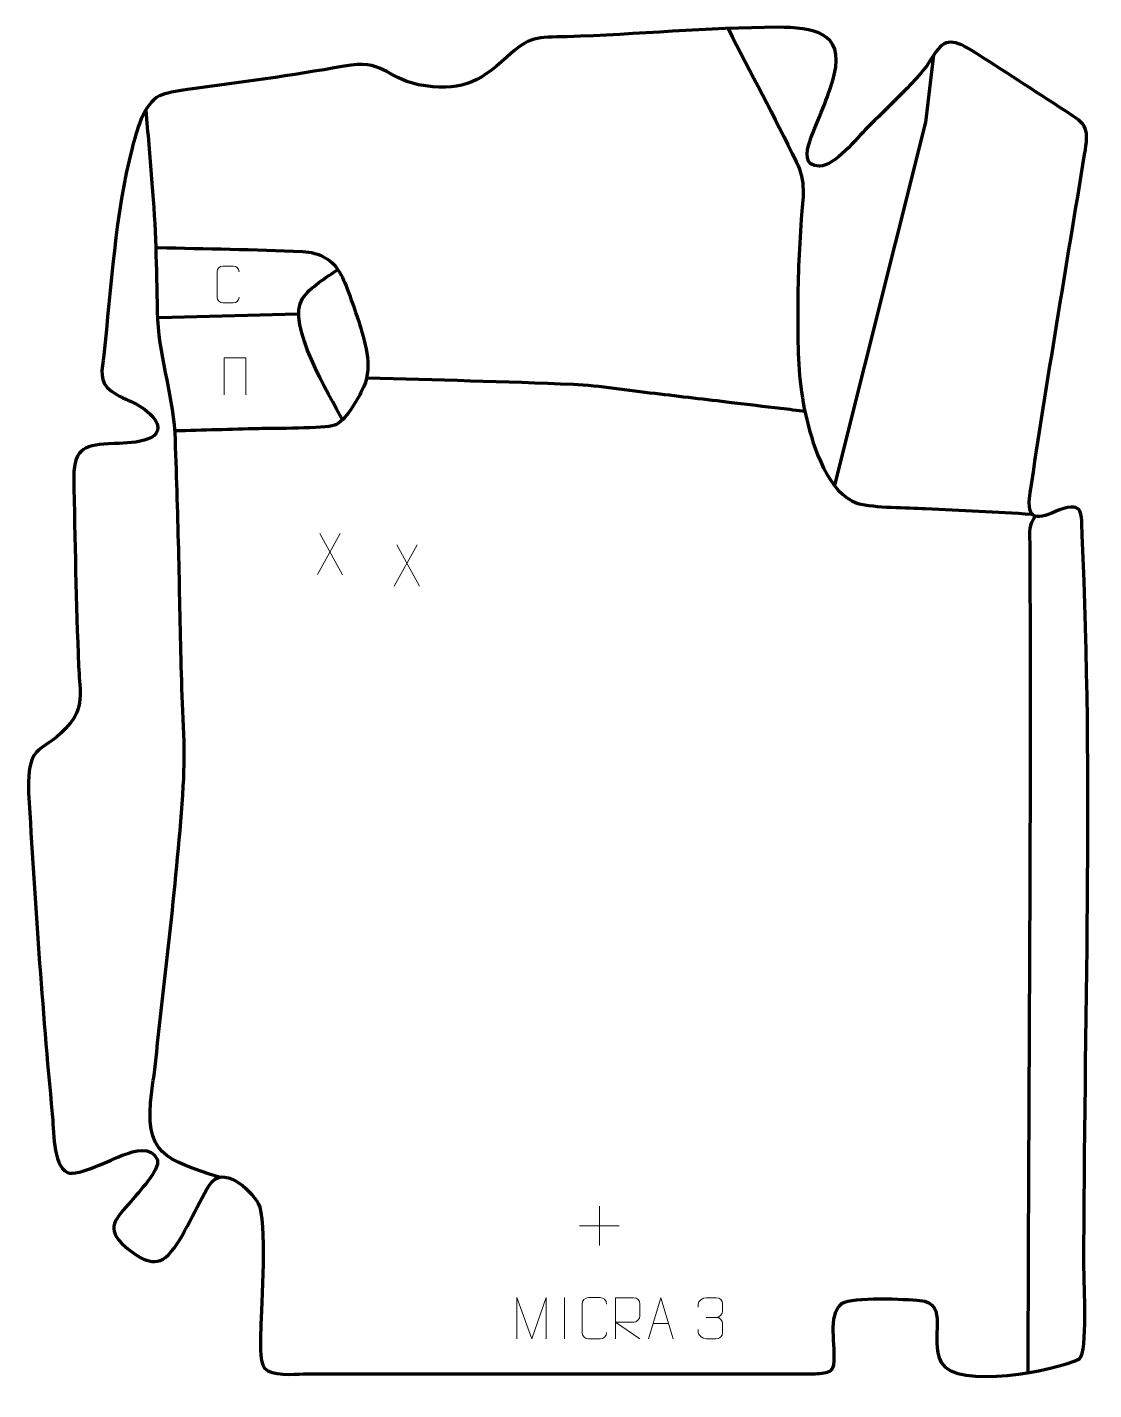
# Model space of a CAD drawing. Header units: millimetres. Extents: x 956 to 1601, y -15 to 810.
import ezdxf

# ---------------------------------------------------------------- set-up
doc = ezdxf.new("R2010")
doc.units = ezdxf.units.MM
doc.header["$MEASUREMENT"] = 0
doc.layers.add('layer 2', color=7, linetype='Continuous')
doc.layers.add('layer 3', color=7, linetype='Continuous')

msp = doc.modelspace()

# ---------------------------------------------------------------- linework, layer by layer
at = {"layer": 'layer 2', "color": 142, "lineweight": 158}
for points, knots in [([(1379.8771, 809.2176), (1393.5858, 782.4301), (1407.8977, 755.6001), (1421.1362, 728.6185), (1421.1362, 728.6185), (1427.2567, 716.1443), (1425.0692, 707.1554), (1424.1283, 693.8581), (1424.1283, 693.8581), (1422.7294, 674.0875), (1421.9414, 656.8065), (1422.007, 636.9395), (1422.007, 636.9395), (1422.0187, 633.401), (1422.0402, 629.8626), (1422.0622, 626.3241), (1422.0622, 626.3241), (1422.179, 607.8733), (1423.1515, 590.6111), (1427.455, 572.5817), (1427.455, 572.5817), (1431.4369, 556.3315), (1440.4843, 527.3544), (1458.4345, 521.8771), (1458.4345, 521.8771), (1468.7066, 519.1762), (1488.1288, 519.2804), (1499.4086, 518.7567), (1499.4086, 518.7567), (1520.8243, 517.6019), (1542.2455, 516.5464), (1563.6627, 515.4175)], [0, 0, 0, 0, 0.11111111, 0.11111111, 0.11111111, 0.11111111, 0.22222222, 0.22222222, 0.22222222, 0.22222222, 0.33333333, 0.33333333, 0.33333333, 0.33333333, 0.44444444, 0.44444444, 0.44444444, 0.44444444, 0.55555556, 0.55555556, 0.55555556, 0.55555556, 0.66666667, 0.66666667, 0.66666667, 0.66666667, 0.77777778, 0.77777778, 0.77777778, 0.77777778, 1, 1, 1, 1]), ([(1444.1791, 532.1096), (1444.1791, 532.1096), (1499.5926, 752.5354), (1499.5926, 752.5354), (1499.5926, 752.5354), (1499.5926, 752.5354), (1504.3801, 793.3115), (1504.3801, 793.3115)], [0, 0, 0, 0, 0.33333333, 0.33333333, 0.33333333, 0.33333333, 1, 1, 1, 1]), ([(1072.0868, 114.0328), (1039.7279, 124.9029), (1026.1117, 127.2921), (1031.2739, 166.252), (1031.2739, 166.252), (1031.8523, 170.6165), (1032.5367, 174.9411), (1033.0632, 179.3174), (1033.0632, 179.3174), (1039.1694, 236.2334), (1046.5797, 293.6052), (1050.3353, 350.695), (1050.3353, 350.695), (1051.8639, 373.9336), (1049.6113, 399.6972), (1049.0746, 423.2718), (1049.0746, 423.2718), (1048.0013, 470.4061), (1047.2442, 517.5301), (1045.3418, 564.6426), (1045.3418, 564.6426), (1043.6905, 590.0665), (1035.1942, 611.8229), (1034.7221, 638.0626), (1034.7221, 638.0626), (1034.2424, 664.7294), (1033.8507, 688.96), (1031.5601, 715.6584), (1031.5601, 715.6584), (1030.3715, 729.5118), (1029.2586, 743.3718), (1028.0897, 757.2271), (1028.0897, 757.2271), (1028.0897, 757.2271), (1027.8348, 760.2214), (1027.8348, 760.2214)], [0, 0, 0, 0, 0.1, 0.1, 0.1, 0.1, 0.2, 0.2, 0.2, 0.2, 0.3, 0.3, 0.3, 0.3, 0.4, 0.4, 0.4, 0.4, 0.5, 0.5, 0.5, 0.5, 0.6, 0.6, 0.6, 0.6, 0.7, 0.7, 0.7, 0.7, 0.8, 0.8, 0.8, 0.8, 1, 1, 1, 1]), ([(1034.9422, 676.7459), (1063.9071, 675.8947), (1093.4703, 675.558), (1122.3431, 674.2492), (1122.3431, 674.2492), (1132.7856, 673.7758), (1140.9432, 669.4706), (1145.9123, 659.9292), (1145.9123, 659.9292), (1149.461, 653.1154), (1154.196, 638.1956), (1156.9538, 630.3521), (1156.9538, 630.3521), (1160.716, 617.3638), (1165.271, 603.0118), (1158.4102, 590.173), (1158.4102, 590.173), (1155.107, 583.9916), (1148.56, 571.4942), (1141.7151, 569.0969), (1141.7151, 569.0969), (1135.9569, 567.0803), (1104.6712, 567.255), (1095.9911, 567.0431), (1095.9911, 567.0431), (1079.0978, 566.6305), (1062.2066, 566.1205), (1045.3144, 565.662)], [0, 0, 0, 0, 0.125, 0.125, 0.125, 0.125, 0.25, 0.25, 0.25, 0.25, 0.375, 0.375, 0.375, 0.375, 0.5, 0.5, 0.5, 0.5, 0.625, 0.625, 0.625, 0.625, 0.75, 0.75, 0.75, 0.75, 1, 1, 1, 1]), ([(1146.7653, 572.2902), (1138.9197, 587.0642), (1112.1703, 630.517), (1122.4507, 645.8358), (1122.4507, 645.8358), (1127.0029, 652.6191), (1137.02, 658.8358), (1143.8688, 663.3448)], [0, 0, 0, 0, 0.33333333, 0.33333333, 0.33333333, 0.33333333, 1, 1, 1, 1]), ([(1161.662, 597.8507), (1203.1384, 596.5576), (1244.8957, 595.7894), (1286.3207, 593.9477), (1286.3207, 593.9477), (1301.9564, 593.2526), (1319.8219, 590.3606), (1335.6118, 588.4849), (1335.6118, 588.4849), (1351.0263, 586.6539), (1366.4403, 584.8193), (1381.8545, 582.9862), (1381.8545, 582.9862), (1391.7994, 581.8035), (1401.7442, 580.6208), (1411.6891, 579.4381), (1411.6891, 579.4381), (1416.6614, 578.8467), (1421.6339, 578.2554), (1426.6063, 577.6641)], [0, 0, 0, 0, 0.16666667, 0.16666667, 0.16666667, 0.16666667, 0.33333333, 0.33333333, 0.33333333, 0.33333333, 0.5, 0.5, 0.5, 0.5, 0.66666667, 0.66666667, 0.66666667, 0.66666667, 1, 1, 1, 1]), ([(1565.6411, 514.0583), (1561.6577, 508.6456), (1562.3086, 504.876), (1562.3459, 498.1778), (1562.3459, 498.1778), (1563.2223, 340.846), (1561.6653, 183.1446), (1561.2876, 25.7715), (1561.2876, 25.7715), (1561.2659, 16.7753), (1561.2444, 7.7791), (1561.2228, -1.2171), (1561.2228, -1.2171), (1561.2228, -1.2171), (1561.2156, -4.2158), (1561.2156, -4.2158)], [0, 0, 0, 0, 0.2, 0.2, 0.2, 0.2, 0.4, 0.4, 0.4, 0.4, 0.6, 0.6, 0.6, 0.6, 1, 1, 1, 1])]:
    msp.add_open_spline(points, degree=3, knots=knots, dxfattribs=at)
at = {"layer": 'layer 2', "color": 250, "lineweight": 9}
for points, knots in [([(1084.083, 646.5603), (1083.9578, 644.4793), (1082.4556, 643.1541), (1080.5319, 643.1444), (1080.5319, 643.1444), (1078.4433, 643.1447), (1076.3547, 643.1447), (1074.2664, 643.1444), (1074.2664, 643.1444), (1072.5422, 643.05), (1070.7758, 644.7379), (1070.7858, 646.5447), (1070.7858, 646.5447), (1070.7862, 651.7129), (1070.7862, 656.8806), (1070.7858, 662.048), (1070.7858, 662.048), (1070.7896, 663.9631), (1072.3541, 665.503), (1074.282, 665.4909), (1074.282, 665.4909), (1076.365, 665.4909), (1078.4485, 665.4909), (1080.5319, 665.4909), (1080.5319, 665.4909), (1082.2754, 665.5227), (1084.0591, 664.1868), (1084.083, 662.0034)], [0, 0, 0, 0, 0.125, 0.125, 0.125, 0.125, 0.25, 0.25, 0.25, 0.25, 0.375, 0.375, 0.375, 0.375, 0.5, 0.5, 0.5, 0.5, 0.625, 0.625, 0.625, 0.625, 0.75, 0.75, 0.75, 0.75, 1, 1, 1, 1]), ([(1075.1086, 587.5784), (1075.1086, 587.5784), (1075.1086, 609.9287), (1075.1086, 609.9287), (1075.1086, 609.9287), (1075.1086, 609.9287), (1088.2269, 609.9287), (1088.2269, 609.9287), (1088.2269, 609.9287), (1088.2269, 609.9287), (1088.2269, 587.5784), (1088.2269, 587.5784)], [0, 0, 0, 0, 0.25, 0.25, 0.25, 0.25, 0.5, 0.5, 0.5, 0.5, 1, 1, 1, 1]), ([(1252.1479, 16.2855), (1252.1479, 16.2855), (1252.1479, 41.2434), (1252.1479, 41.2434), (1252.1479, 41.2434), (1252.1479, 41.2434), (1261.073, 16.2855), (1261.073, 16.2855), (1261.073, 16.2855), (1261.073, 16.2855), (1269.8329, 41.2429), (1269.8329, 41.2429), (1269.8329, 41.2429), (1269.8329, 41.2429), (1269.8329, 16.2855), (1269.8329, 16.2855)], [0, 0, 0, 0, 0.2, 0.2, 0.2, 0.2, 0.4, 0.4, 0.4, 0.4, 0.6, 0.6, 0.6, 0.6, 1, 1, 1, 1]), ([(1306.4134, 20.1054), (1306.2736, 17.782), (1304.5964, 16.3024), (1302.4487, 16.2916), (1302.4487, 16.2916), (1300.1168, 16.292), (1297.7849, 16.292), (1295.4534, 16.2916), (1295.4534, 16.2916), (1293.5284, 16.1862), (1291.5563, 18.0707), (1291.5675, 20.088), (1291.5675, 20.088), (1291.5679, 25.8581), (1291.5679, 31.6278), (1291.5675, 37.3971), (1291.5675, 37.3971), (1291.5717, 39.5352), (1293.3184, 41.2544), (1295.4708, 41.2409), (1295.4708, 41.2409), (1297.7965, 41.2409), (1300.1226, 41.2409), (1302.4487, 41.2409), (1302.4487, 41.2409), (1304.3953, 41.2764), (1306.3867, 39.7849), (1306.4134, 37.3473)], [0, 0, 0, 0, 0.125, 0.125, 0.125, 0.125, 0.25, 0.25, 0.25, 0.25, 0.375, 0.375, 0.375, 0.375, 0.5, 0.5, 0.5, 0.5, 0.625, 0.625, 0.625, 0.625, 0.75, 0.75, 0.75, 0.75, 1, 1, 1, 1]), ([(1311.8745, 16.2308), (1311.8745, 16.2308), (1311.8745, 41.1843), (1311.8745, 41.1843), (1311.8745, 41.1843), (1315.4693, 41.1843), (1319.0648, 41.1843), (1322.66, 41.1843), (1322.66, 41.1843), (1324.9853, 41.1466), (1326.5426, 39.6566), (1326.5385, 37.2902), (1326.5385, 37.2902), (1326.5381, 35.2547), (1326.5381, 32.1953), (1326.5385, 30.1593), (1326.5385, 30.1593), (1326.532, 28.2838), (1324.7197, 26.342), (1322.7102, 26.3229), (1322.7102, 26.3229), (1322.7102, 26.3229), (1311.8745, 26.3229), (1311.8745, 26.3229), (1311.8745, 26.3229), (1311.8745, 26.3229), (1326.5292, 16.2308), (1326.5292, 16.2308)], [0, 0, 0, 0, 0.125, 0.125, 0.125, 0.125, 0.25, 0.25, 0.25, 0.25, 0.375, 0.375, 0.375, 0.375, 0.5, 0.5, 0.5, 0.5, 0.625, 0.625, 0.625, 0.625, 0.75, 0.75, 0.75, 0.75, 1, 1, 1, 1]), ([(1331.7361, 16.2308), (1331.7361, 16.2308), (1339.1071, 41.1843), (1339.1071, 41.1843), (1339.1071, 41.1843), (1339.1071, 41.1843), (1346.677, 16.2308), (1346.677, 16.2308)], [0, 0, 0, 0, 0.33333333, 0.33333333, 0.33333333, 0.33333333, 1, 1, 1, 1]), ([(1361.842, 35.5), (1361.842, 35.5), (1361.842, 37.3572), (1361.842, 37.3572), (1361.842, 37.3572), (1361.8277, 39.0991), (1364.4922, 41.2172), (1366.5513, 41.1945), (1366.5513, 41.1945), (1368.6154, 41.1945), (1370.6794, 41.1945), (1372.7431, 41.1945), (1372.7431, 41.1945), (1374.9376, 41.2033), (1376.5359, 39.3565), (1376.5803, 37.4444), (1376.5803, 37.4444), (1376.5799, 36.0093), (1376.5799, 34.5742), (1376.5803, 33.1387), (1376.5803, 33.1387), (1376.5317, 31.4852), (1374.9291, 29.2552), (1372.7308, 29.2652), (1372.7308, 29.2652), (1374.9345, 29.254), (1376.5425, 27.4508), (1376.5965, 25.3913), (1376.5965, 25.3913), (1376.5961, 23.6066), (1376.5961, 21.8219), (1376.5965, 20.0368), (1376.5965, 20.0368), (1376.6066, 17.9754), (1374.5517, 16.2123), (1372.7308, 16.2204), (1372.7308, 16.2204), (1370.6655, 16.2207), (1368.6003, 16.2207), (1366.5347, 16.2204), (1366.5347, 16.2204), (1364.3661, 16.2319), (1361.8351, 18.6321), (1361.8165, 20.0939), (1361.8165, 20.0939), (1361.8165, 20.0939), (1361.8165, 22.0025), (1361.8165, 22.0025)], [0, 0, 0, 0, 0.07692308, 0.07692308, 0.07692308, 0.07692308, 0.15384615, 0.15384615, 0.15384615, 0.15384615, 0.23076923, 0.23076923, 0.23076923, 0.23076923, 0.30769231, 0.30769231, 0.30769231, 0.30769231, 0.38461538, 0.38461538, 0.38461538, 0.38461538, 0.46153846, 0.46153846, 0.46153846, 0.46153846, 0.53846154, 0.53846154, 0.53846154, 0.53846154, 0.61538462, 0.61538462, 0.61538462, 0.61538462, 0.69230769, 0.69230769, 0.69230769, 0.69230769, 0.76923077, 0.76923077, 0.76923077, 0.76923077, 0.84615385, 0.84615385, 0.84615385, 0.84615385, 1, 1, 1, 1])]:
    msp.add_open_spline(points, degree=3, knots=knots, dxfattribs=at)
at = {"layer": 'layer 2', "color": 142, "lineweight": 158}
msp.add_open_spline([(1035.6951, 634.3846), (1035.6951, 634.3846), (1119.5955, 636.5248), (1119.5955, 636.5248)], degree=3, dxfattribs=at)
at = {"layer": 'layer 2', "color": 250, "lineweight": 9}
for points in [[(1145.2465, 503.6705), (1145.2465, 503.6705), (1131.5059, 478.7747), (1131.5059, 478.7747)], [(1132.9605, 503.6705), (1132.9605, 503.6705), (1146.7011, 478.717), (1146.7011, 478.717)], [(1191.6964, 496.7489), (1191.6964, 496.7489), (1177.9558, 471.8531), (1177.9558, 471.8531)], [(1179.4104, 496.7489), (1179.4104, 496.7489), (1193.151, 471.7954), (1193.151, 471.7954)], [(1302.0651, 96.6565), (1302.0651, 96.6565), (1302.0651, 72.6786), (1302.0651, 72.6786)], [(1290.0762, 84.6675), (1290.0762, 84.6675), (1314.0541, 84.6675), (1314.0541, 84.6675)], [(1280.9904, 41.2515), (1280.9904, 41.2515), (1280.9904, 16.2774), (1280.9904, 16.2774)], [(1334.4587, 25.4802), (1334.4587, 25.4802), (1343.9544, 25.4802), (1343.9544, 25.4802)], [(1366.5517, 29.2548), (1366.5517, 29.2548), (1372.7481, 29.2548), (1372.7481, 29.2548)]]:
    msp.add_open_spline(points, degree=3, dxfattribs=at)
at = {"layer": 'layer 3', "color": 242, "lineweight": 158}
msp.add_open_spline([(1192.5774, 775.1546), (1217.1868, 770.8438), (1228.519, 775.8704), (1246.0153, 791.9346), (1246.0153, 791.9346), (1259.9481, 804.7269), (1264.0846, 803.7187), (1282.6163, 804.2432), (1282.6163, 804.2432), (1324.7921, 805.5996), (1367.8772, 809.6846), (1409.8396, 809.9756), (1409.8396, 809.9756), (1431.3191, 809.7089), (1450.3553, 807.2272), (1444.0886, 781.2715), (1444.0886, 781.2715), (1440.3741, 766.4741), (1434.2203, 754.7962), (1429.2658, 740.8212), (1429.2658, 740.8212), (1427.0703, 734.628), (1425.7596, 725.7429), (1435.2445, 725.8743), (1435.2445, 725.8743), (1444.4588, 726.0019), (1457.591, 742.567), (1464.1717, 749.2729), (1464.1717, 749.2729), (1474.4619, 759.6572), (1496.6244, 779.9235), (1503.228, 791.4023), (1503.228, 791.4023), (1509.997, 803.1684), (1515.3099, 803.1311), (1526.9381, 796.051), (1526.9381, 796.051), (1546.2049, 784.1215), (1565.0599, 771.3729), (1584.2249, 759.1939), (1584.2249, 759.1939), (1597.6733, 750.6477), (1598.1563, 748.6301), (1595.5852, 733.0276), (1595.5852, 733.0276), (1584.3522, 664.7956), (1572.9352, 596.5214), (1562.6259, 528.146), (1562.6259, 528.146), (1560.0916, 510.2461), (1567.0853, 511.9242), (1580.3457, 518.0172), (1580.3457, 518.0172), (1595.5099, 523.0419), (1593.3926, 515.7718), (1594.1066, 502.6366), (1594.1066, 502.6366), (1601.0909, 354.0985), (1595.2194, 206.8438), (1595.168, 58.424), (1595.168, 58.424), (1595.2242, 49.4611), (1597.4424, 8.9895), (1592.5321, 4.1682), (1592.5321, 4.1682), (1577.9176, -3.0549), (1518.6184, -14.5137), (1508.8815, 1.9148), (1508.8815, 1.9148), (1501.1468, 16.967), (1514.3654, 37.6619), (1495.7337, 39.572), (1495.7337, 39.572), (1487.8498, 40.3802), (1454.5955, 41.7477), (1448.9263, 37.9037), (1448.9263, 37.9037), (1439.4706, 30.2297), (1445.5682, 12.0911), (1443.7599, 0.5181), (1443.7599, 0.5181), (1443.2324, -2.8584), (1440.9117, -3.804), (1437.8041, -4.3217), (1437.8041, -4.3217), (1434.4909, -4.8736), (1430.3152, -4.8815), (1427.5542, -4.8892), (1427.5542, -4.8892), (1326.0761, -5.1734), (1224.5668, -4.6397), (1123.1113, -4.9793), (1123.1113, -4.9793), (1116.8049, -5.0004), (1103.5203, -6.4863), (1099.4899, -1.4232), (1099.4899, -1.4232), (1096.115, 2.8162), (1097.1252, 16.2332), (1097.1503, 21.9007), (1097.1503, 21.9007), (1097.434, 36.522), (1101.2098, 88.1222), (1095.6366, 98.2681), (1095.6366, 98.2681), (1090.5148, 106.8753), (1074.1767, 122.3966), (1065.9317, 109.1415), (1065.9317, 109.1415), (1058.5528, 97.279), (1050.2732, 76.6667), (1041.3947, 67.135), (1041.3947, 67.135), (1032.683, 58.3199), (1022.9559, 65.8212), (1015.3392, 71.9247), (1015.3392, 71.9247), (1002.2033, 83.7989), (1009.6211, 88.5309), (1018.9446, 99.8298), (1018.9446, 99.8298), (1023.0299, 104.7806), (1036.2749, 118.2841), (1034.672, 124.6452), (1034.672, 124.6452), (1030.8523, 133.2454), (1020.9555, 130.0875), (1013.9328, 127.5764), (1013.9328, 127.5764), (1006.831, 124.9042), (986.8096, 114.442), (980.2844, 116.9091), (980.2844, 116.9091), (971.1223, 121.6125), (972.0027, 143.2467), (971.0634, 152.512), (971.0634, 152.512), (964.7427, 216.9913), (960.641, 282.0296), (956.6561, 346.7041), (956.6561, 346.7041), (955.9212, 380.1395), (965.7862, 368.7), (982.1337, 389.0072), (982.1337, 389.0072), (990.4569, 399.3464), (987.4522, 411.195), (986.9558, 423.3774), (986.9558, 423.3774), (985.4931, 461.4386), (984.7034, 499.7812), (984.0128, 537.8726), (984.0128, 537.8726), (984.3711, 555.9143), (991.2552, 557.2005), (1008.2262, 558.0055), (1008.2262, 558.0055), (1015.737, 558.2949), (1041.5424, 558.3795), (1033.3773, 572.4391), (1033.3773, 572.4391), (1024.6551, 583.354), (1016.4517, 583.047), (1006.8506, 589.7455), (1006.8506, 589.7455), (998.9853, 595.233), (1001.1295, 602.809), (1002.1739, 611.466), (1002.1739, 611.466), (1006.7104, 652.265), (1009.0866, 697.2454), (1019.3203, 736.8622), (1019.3203, 736.8622), (1021.7748, 746.3642), (1026.2637, 763.7678), (1035.9358, 768.4388), (1035.9358, 768.4388), (1039.7903, 770.1146), (1046.0299, 771.3014), (1052.8056, 772.2264), (1052.8056, 772.2264), (1085.0045, 776.6221), (1115.2629, 780.5273), (1147.5371, 786.4264), (1147.5371, 786.4264), (1171.5647, 790.8182), (1171.7343, 780.0683), (1192.5774, 775.1546)], degree=3, knots=[0, 0, 0, 0, 0.02083333, 0.02083333, 0.02083333, 0.02083333, 0.04166667, 0.04166667, 0.04166667, 0.04166667, 0.0625, 0.0625, 0.0625, 0.0625, 0.08333333, 0.08333333, 0.08333333, 0.08333333, 0.10416667, 0.10416667, 0.10416667, 0.10416667, 0.125, 0.125, 0.125, 0.125, 0.14583333, 0.14583333, 0.14583333, 0.14583333, 0.16666667, 0.16666667, 0.16666667, 0.16666667, 0.1875, 0.1875, 0.1875, 0.1875, 0.20833333, 0.20833333, 0.20833333, 0.20833333, 0.22916667, 0.22916667, 0.22916667, 0.22916667, 0.25, 0.25, 0.25, 0.25, 0.27083333, 0.27083333, 0.27083333, 0.27083333, 0.29166667, 0.29166667, 0.29166667, 0.29166667, 0.3125, 0.3125, 0.3125, 0.3125, 0.33333333, 0.33333333, 0.33333333, 0.33333333, 0.35416667, 0.35416667, 0.35416667, 0.35416667, 0.375, 0.375, 0.375, 0.375, 0.39583333, 0.39583333, 0.39583333, 0.39583333, 0.41666667, 0.41666667, 0.41666667, 0.41666667, 0.4375, 0.4375, 0.4375, 0.4375, 0.45833333, 0.45833333, 0.45833333, 0.45833333, 0.47916667, 0.47916667, 0.47916667, 0.47916667, 0.5, 0.5, 0.5, 0.5, 0.52083333, 0.52083333, 0.52083333, 0.52083333, 0.54166667, 0.54166667, 0.54166667, 0.54166667, 0.5625, 0.5625, 0.5625, 0.5625, 0.58333333, 0.58333333, 0.58333333, 0.58333333, 0.60416667, 0.60416667, 0.60416667, 0.60416667, 0.625, 0.625, 0.625, 0.625, 0.64583333, 0.64583333, 0.64583333, 0.64583333, 0.66666667, 0.66666667, 0.66666667, 0.66666667, 0.6875, 0.6875, 0.6875, 0.6875, 0.70833333, 0.70833333, 0.70833333, 0.70833333, 0.72916667, 0.72916667, 0.72916667, 0.72916667, 0.75, 0.75, 0.75, 0.75, 0.77083333, 0.77083333, 0.77083333, 0.77083333, 0.79166667, 0.79166667, 0.79166667, 0.79166667, 0.8125, 0.8125, 0.8125, 0.8125, 0.83333333, 0.83333333, 0.83333333, 0.83333333, 0.85416667, 0.85416667, 0.85416667, 0.85416667, 0.875, 0.875, 0.875, 0.875, 0.89583333, 0.89583333, 0.89583333, 0.89583333, 0.91666667, 0.91666667, 0.91666667, 0.91666667, 0.9375, 0.9375, 0.9375, 0.9375, 0.95833333, 0.95833333, 0.95833333, 0.95833333, 1, 1, 1, 1], dxfattribs=at)

doc.saveas('drawing.dxf')
